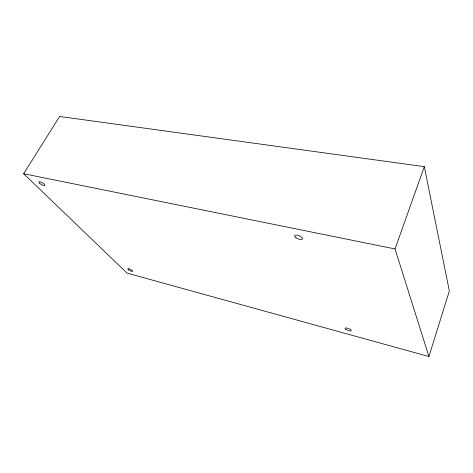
<?xml version="1.0" encoding="UTF-8"?>
<svg xmlns="http://www.w3.org/2000/svg" width="473" height="473" viewBox="0 0 473 473"><rect width="100%" height="100%" fill="white"/><g stroke="black" fill="none" stroke-linecap="round" stroke-linejoin="round"><path stroke-width="0.71" d="M428.922 356.541L449.35 291.001L424.305 166.656L59.628 116.459L23.65 173.727L127.054 273.11L428.922 356.541L395.044 248.946L424.305 166.656M23.65 173.727L395.044 248.946M345.899 329.356A3.329 0.987 21.1 0 0 351.191 330.804A3.329 0.987 21.1 0 0 347.543 328.191A3.329 0.987 21.1 0 0 345.899 329.356M295.921 237.659A4.21 1.661 22.7 0 0 302.46 239.042A4.21 1.661 22.7 0 0 297.541 235.223A4.21 1.661 22.7 0 0 295.921 237.659M128.561 269.793A2.726 0.692 26.6 0 0 132.659 271.313A2.726 0.692 26.6 0 0 129.596 268.977A2.726 0.692 26.6 0 0 128.561 269.793M39.49 183.157A3.459 1.005 29.9 0 0 44.693 185.528A3.459 1.005 29.9 0 0 41.399 182.294A3.459 1.005 29.9 0 0 39.49 183.157"/></g></svg>
